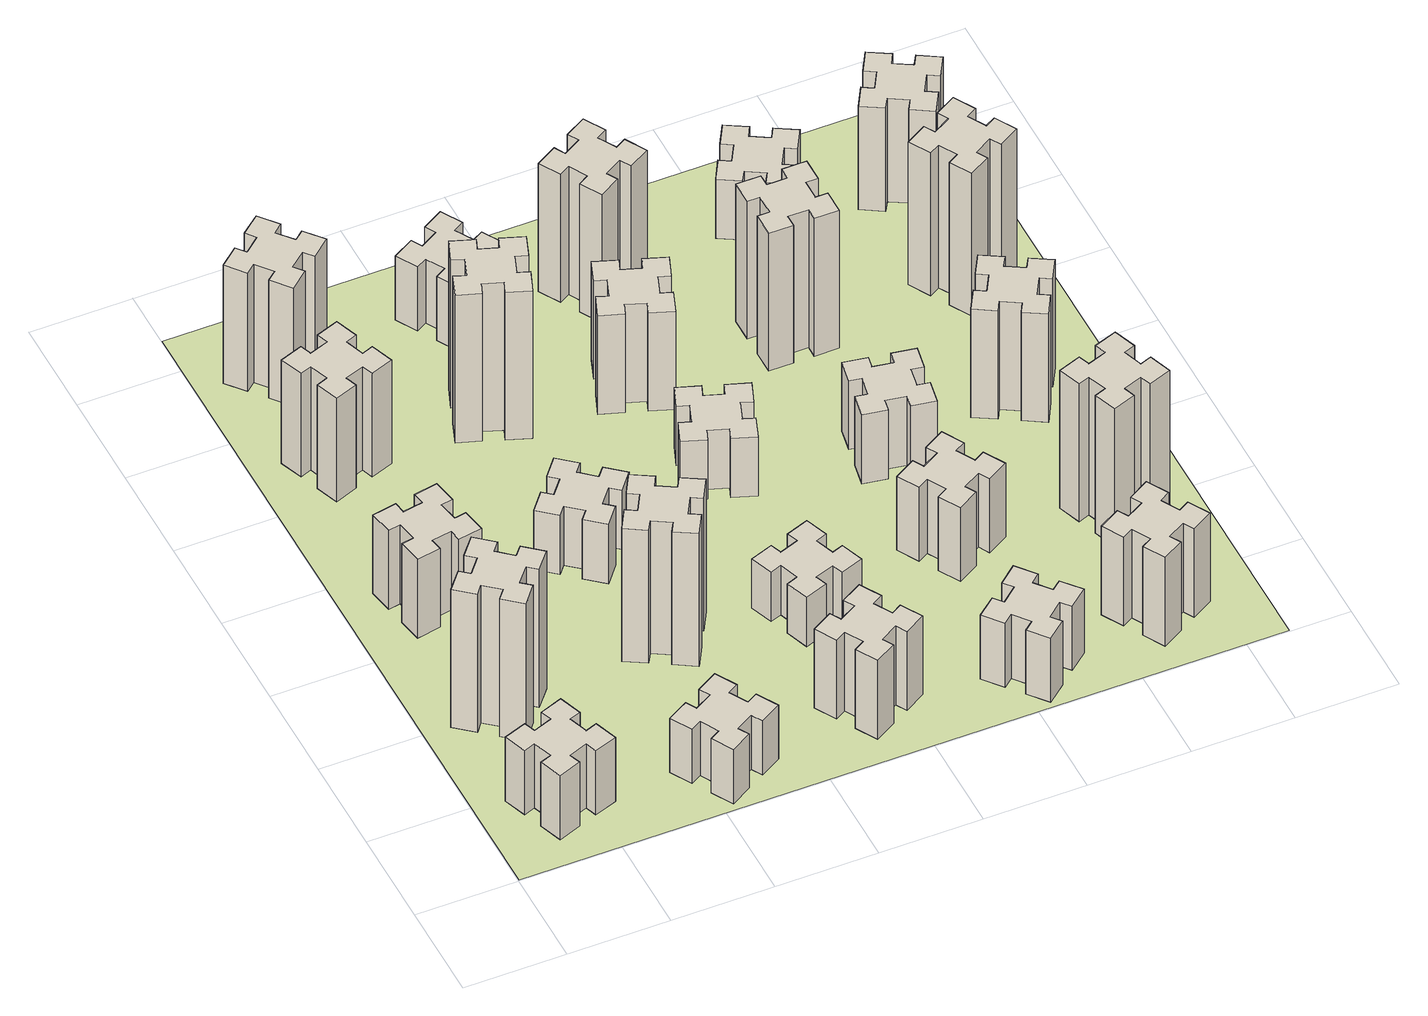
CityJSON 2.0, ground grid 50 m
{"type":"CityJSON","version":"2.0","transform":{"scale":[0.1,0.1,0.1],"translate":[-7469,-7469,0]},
"CityObjects":{
"building1":{"type":"Building","attributes":{"measuredHeight":39,"storeysAboveGround":30},"geometry":[{"type":"Solid","lod":"1","boundaries":[[[[0,1,2,3,4,5,6,7,8,9,10,11,12,13,14,15,16,17,18,19]],[[17,16,20,21]],[[16,15,22,20]],[[15,14,23,22]],[[14,13,24,23]],[[13,12,25,24]],[[12,11,26,25]],[[11,10,27,26]],[[10,9,28,27]],[[9,8,29,28]],[[8,7,30,29]],[[7,6,31,30]],[[6,5,32,31]],[[5,4,33,32]],[[4,3,34,33]],[[3,2,35,34]],[[2,1,36,35]],[[1,0,37,36]],[[0,19,38,37]],[[19,18,39,38]],[[18,17,21,39]],[[24,25,26,27,28,29,30,31,32,33,34,35,36,37,38,39,21,20,22,23]]]]}]},
"building2":{"type":"Building","attributes":{"measuredHeight":84,"storeysAboveGround":30},"geometry":[{"type":"Solid","lod":"1","boundaries":[[[[40,41,42,43,44,45,46,47,48,49,50,51,52,53,54,55,56,57,58,59]],[[57,56,60,61]],[[56,55,62,60]],[[55,54,63,62]],[[54,53,64,63]],[[53,52,65,64]],[[52,51,66,65]],[[51,50,67,66]],[[50,49,68,67]],[[49,48,69,68]],[[48,47,70,69]],[[47,46,71,70]],[[46,45,72,71]],[[45,44,73,72]],[[44,43,74,73]],[[43,42,75,74]],[[42,41,76,75]],[[41,40,77,76]],[[40,59,78,77]],[[59,58,79,78]],[[58,57,61,79]],[[64,65,66,67,68,69,70,71,72,73,74,75,76,77,78,79,61,60,62,63]]]]}]},
"building3":{"type":"Building","attributes":{"measuredHeight":48,"storeysAboveGround":30},"geometry":[{"type":"Solid","lod":"1","boundaries":[[[[80,81,82,83,84,85,86,87,88,89,90,91,92,93,94,95,96,97,98,99]],[[97,96,100,101]],[[96,95,102,100]],[[95,94,103,102]],[[94,93,104,103]],[[93,92,105,104]],[[92,91,106,105]],[[91,90,107,106]],[[90,89,108,107]],[[89,88,109,108]],[[88,87,110,109]],[[87,86,111,110]],[[86,85,112,111]],[[85,84,113,112]],[[84,83,114,113]],[[83,82,115,114]],[[82,81,116,115]],[[81,80,117,116]],[[80,99,118,117]],[[99,98,119,118]],[[98,97,101,119]],[[104,105,106,107,108,109,110,111,112,113,114,115,116,117,118,119,101,100,102,103]]]]}]},
"building4":{"type":"Building","attributes":{"measuredHeight":63,"storeysAboveGround":30},"geometry":[{"type":"Solid","lod":"1","boundaries":[[[[120,121,122,123,124,125,126,127,128,129,130,131,132,133,134,135,136,137,138,139]],[[137,136,140,141]],[[136,135,142,140]],[[135,134,143,142]],[[134,133,144,143]],[[133,132,145,144]],[[132,131,146,145]],[[131,130,147,146]],[[130,129,148,147]],[[129,128,149,148]],[[128,127,150,149]],[[127,126,151,150]],[[126,125,152,151]],[[125,124,153,152]],[[124,123,154,153]],[[123,122,155,154]],[[122,121,156,155]],[[121,120,157,156]],[[120,139,158,157]],[[139,138,159,158]],[[138,137,141,159]],[[144,145,146,147,148,149,150,151,152,153,154,155,156,157,158,159,141,140,142,143]]]]}]},
"building5":{"type":"Building","attributes":{"measuredHeight":33,"storeysAboveGround":30},"geometry":[{"type":"Solid","lod":"1","boundaries":[[[[160,161,162,163,164,165,166,167,168,169,170,171,172,173,174,175,176,177,178,179]],[[177,176,180,181]],[[176,175,182,180]],[[175,174,183,182]],[[174,173,184,183]],[[173,172,185,184]],[[172,171,186,185]],[[171,170,187,186]],[[170,169,188,187]],[[169,168,189,188]],[[168,167,190,189]],[[167,166,191,190]],[[166,165,192,191]],[[165,164,193,192]],[[164,163,194,193]],[[163,162,195,194]],[[162,161,196,195]],[[161,160,197,196]],[[160,179,198,197]],[[179,178,199,198]],[[178,177,181,199]],[[184,185,186,187,188,189,190,191,192,193,194,195,196,197,198,199,181,180,182,183]]]]}]},
"building6":{"type":"Building","attributes":{"measuredHeight":72,"storeysAboveGround":30},"geometry":[{"type":"Solid","lod":"1","boundaries":[[[[200,201,202,203,204,205,206,207,208,209,210,211,212,213,214,215,216,217,218,219]],[[217,216,220,221]],[[216,215,222,220]],[[215,214,223,222]],[[214,213,224,223]],[[213,212,225,224]],[[212,211,226,225]],[[211,210,227,226]],[[210,209,228,227]],[[209,208,229,228]],[[208,207,230,229]],[[207,206,231,230]],[[206,205,232,231]],[[205,204,233,232]],[[204,203,234,233]],[[203,202,235,234]],[[202,201,236,235]],[[201,200,237,236]],[[200,219,238,237]],[[219,218,239,238]],[[218,217,221,239]],[[224,225,226,227,228,229,230,231,232,233,234,235,236,237,238,239,221,220,222,223]]]]}]},
"building7":{"type":"Building","attributes":{"measuredHeight":81,"storeysAboveGround":30},"geometry":[{"type":"Solid","lod":"1","boundaries":[[[[240,241,242,243,244,245,246,247,248,249,250,251,252,253,254,255,256,257,258,259]],[[257,256,260,261]],[[256,255,262,260]],[[255,254,263,262]],[[254,253,264,263]],[[253,252,265,264]],[[252,251,266,265]],[[251,250,267,266]],[[250,249,268,267]],[[249,248,269,268]],[[248,247,270,269]],[[247,246,271,270]],[[246,245,272,271]],[[245,244,273,272]],[[244,243,274,273]],[[243,242,275,274]],[[242,241,276,275]],[[241,240,277,276]],[[240,259,278,277]],[[259,258,279,278]],[[258,257,261,279]],[[264,265,266,267,268,269,270,271,272,273,274,275,276,277,278,279,261,260,262,263]]]]}]},
"building8":{"type":"Building","attributes":{"measuredHeight":36,"storeysAboveGround":30},"geometry":[{"type":"Solid","lod":"1","boundaries":[[[[280,281,282,283,284,285,286,287,288,289,290,291,292,293,294,295,296,297,298,299]],[[297,296,300,301]],[[296,295,302,300]],[[295,294,303,302]],[[294,293,304,303]],[[293,292,305,304]],[[292,291,306,305]],[[291,290,307,306]],[[290,289,308,307]],[[289,288,309,308]],[[288,287,310,309]],[[287,286,311,310]],[[286,285,312,311]],[[285,284,313,312]],[[284,283,314,313]],[[283,282,315,314]],[[282,281,316,315]],[[281,280,317,316]],[[280,299,318,317]],[[299,298,319,318]],[[298,297,301,319]],[[304,305,306,307,308,309,310,311,312,313,314,315,316,317,318,319,301,300,302,303]]]]}]},
"building9":{"type":"Building","attributes":{"measuredHeight":90,"storeysAboveGround":30},"geometry":[{"type":"Solid","lod":"1","boundaries":[[[[320,321,322,323,324,325,326,327,328,329,330,331,332,333,334,335,336,337,338,339]],[[337,336,340,341]],[[336,335,342,340]],[[335,334,343,342]],[[334,333,344,343]],[[333,332,345,344]],[[332,331,346,345]],[[331,330,347,346]],[[330,329,348,347]],[[329,328,349,348]],[[328,327,350,349]],[[327,326,351,350]],[[326,325,352,351]],[[325,324,353,352]],[[324,323,354,353]],[[323,322,355,354]],[[322,321,356,355]],[[321,320,357,356]],[[320,339,358,357]],[[339,338,359,358]],[[338,337,341,359]],[[344,345,346,347,348,349,350,351,352,353,354,355,356,357,358,359,341,340,342,343]]]]}]},
"building10":{"type":"Building","attributes":{"measuredHeight":48,"storeysAboveGround":30},"geometry":[{"type":"Solid","lod":"1","boundaries":[[[[360,361,362,363,364,365,366,367,368,369,370,371,372,373,374,375,376,377,378,379]],[[377,376,380,381]],[[376,375,382,380]],[[375,374,383,382]],[[374,373,384,383]],[[373,372,385,384]],[[372,371,386,385]],[[371,370,387,386]],[[370,369,388,387]],[[369,368,389,388]],[[368,367,390,389]],[[367,366,391,390]],[[366,365,392,391]],[[365,364,393,392]],[[364,363,394,393]],[[363,362,395,394]],[[362,361,396,395]],[[361,360,397,396]],[[360,379,398,397]],[[379,378,399,398]],[[378,377,381,399]],[[384,385,386,387,388,389,390,391,392,393,394,395,396,397,398,399,381,380,382,383]]]]}]},
"building11":{"type":"Building","attributes":{"measuredHeight":30,"storeysAboveGround":30},"geometry":[{"type":"Solid","lod":"1","boundaries":[[[[400,401,402,403,404,405,406,407,408,409,410,411,412,413,414,415,416,417,418,419]],[[417,416,420,421]],[[416,415,422,420]],[[415,414,423,422]],[[414,413,424,423]],[[413,412,425,424]],[[412,411,426,425]],[[411,410,427,426]],[[410,409,428,427]],[[409,408,429,428]],[[408,407,430,429]],[[407,406,431,430]],[[406,405,432,431]],[[405,404,433,432]],[[404,403,434,433]],[[403,402,435,434]],[[402,401,436,435]],[[401,400,437,436]],[[400,419,438,437]],[[419,418,439,438]],[[418,417,421,439]],[[424,425,426,427,428,429,430,431,432,433,434,435,436,437,438,439,421,420,422,423]]]]}]},
"building12":{"type":"Building","attributes":{"measuredHeight":39,"storeysAboveGround":30},"geometry":[{"type":"Solid","lod":"1","boundaries":[[[[440,441,442,443,444,445,446,447,448,449,450,451,452,453,454,455,456,457,458,459]],[[457,456,460,461]],[[456,455,462,460]],[[455,454,463,462]],[[454,453,464,463]],[[453,452,465,464]],[[452,451,466,465]],[[451,450,467,466]],[[450,449,468,467]],[[449,448,469,468]],[[448,447,470,469]],[[447,446,471,470]],[[446,445,472,471]],[[445,444,473,472]],[[444,443,474,473]],[[443,442,475,474]],[[442,441,476,475]],[[441,440,477,476]],[[440,459,478,477]],[[459,458,479,478]],[[458,457,461,479]],[[464,465,466,467,468,469,470,471,472,473,474,475,476,477,478,479,461,460,462,463]]]]}]},
"building13":{"type":"Building","attributes":{"measuredHeight":36,"storeysAboveGround":30},"geometry":[{"type":"Solid","lod":"1","boundaries":[[[[480,481,482,483,484,485,486,487,488,489,490,491,492,493,494,495,496,497,498,499]],[[497,496,500,501]],[[496,495,502,500]],[[495,494,503,502]],[[494,493,504,503]],[[493,492,505,504]],[[492,491,506,505]],[[491,490,507,506]],[[490,489,508,507]],[[489,488,509,508]],[[488,487,510,509]],[[487,486,511,510]],[[486,485,512,511]],[[485,484,513,512]],[[484,483,514,513]],[[483,482,515,514]],[[482,481,516,515]],[[481,480,517,516]],[[480,499,518,517]],[[499,498,519,518]],[[498,497,501,519]],[[504,505,506,507,508,509,510,511,512,513,514,515,516,517,518,519,501,500,502,503]]]]}]},
"building14":{"type":"Building","attributes":{"measuredHeight":60,"storeysAboveGround":30},"geometry":[{"type":"Solid","lod":"1","boundaries":[[[[520,521,522,523,524,525,526,527,528,529,530,531,532,533,534,535,536,537,538,539]],[[537,536,540,541]],[[536,535,542,540]],[[535,534,543,542]],[[534,533,544,543]],[[533,532,545,544]],[[532,531,546,545]],[[531,530,547,546]],[[530,529,548,547]],[[529,528,549,548]],[[528,527,550,549]],[[527,526,551,550]],[[526,525,552,551]],[[525,524,553,552]],[[524,523,554,553]],[[523,522,555,554]],[[522,521,556,555]],[[521,520,557,556]],[[520,539,558,557]],[[539,538,559,558]],[[538,537,541,559]],[[544,545,546,547,548,549,550,551,552,553,554,555,556,557,558,559,541,540,542,543]]]]}]},
"building15":{"type":"Building","attributes":{"measuredHeight":39,"storeysAboveGround":30},"geometry":[{"type":"Solid","lod":"1","boundaries":[[[[560,561,562,563,564,565,566,567,568,569,570,571,572,573,574,575,576,577,578,579]],[[577,576,580,581]],[[576,575,582,580]],[[575,574,583,582]],[[574,573,584,583]],[[573,572,585,584]],[[572,571,586,585]],[[571,570,587,586]],[[570,569,588,587]],[[569,568,589,588]],[[568,567,590,589]],[[567,566,591,590]],[[566,565,592,591]],[[565,564,593,592]],[[564,563,594,593]],[[563,562,595,594]],[[562,561,596,595]],[[561,560,597,596]],[[560,579,598,597]],[[579,578,599,598]],[[578,577,581,599]],[[584,585,586,587,588,589,590,591,592,593,594,595,596,597,598,599,581,580,582,583]]]]}]},
"building16":{"type":"Building","attributes":{"measuredHeight":78,"storeysAboveGround":30},"geometry":[{"type":"Solid","lod":"1","boundaries":[[[[600,601,602,603,604,605,606,607,608,609,610,611,612,613,614,615,616,617,618,619]],[[617,616,620,621]],[[616,615,622,620]],[[615,614,623,622]],[[614,613,624,623]],[[613,612,625,624]],[[612,611,626,625]],[[611,610,627,626]],[[610,609,628,627]],[[609,608,629,628]],[[608,607,630,629]],[[607,606,631,630]],[[606,605,632,631]],[[605,604,633,632]],[[604,603,634,633]],[[603,602,635,634]],[[602,601,636,635]],[[601,600,637,636]],[[600,619,638,637]],[[619,618,639,638]],[[618,617,621,639]],[[624,625,626,627,628,629,630,631,632,633,634,635,636,637,638,639,621,620,622,623]]]]}]},
"building17":{"type":"Building","attributes":{"measuredHeight":45,"storeysAboveGround":30},"geometry":[{"type":"Solid","lod":"1","boundaries":[[[[640,641,642,643,644,645,646,647,648,649,650,651,652,653,654,655,656,657,658,659]],[[657,656,660,661]],[[656,655,662,660]],[[655,654,663,662]],[[654,653,664,663]],[[653,652,665,664]],[[652,651,666,665]],[[651,650,667,666]],[[650,649,668,667]],[[649,648,669,668]],[[648,647,670,669]],[[647,646,671,670]],[[646,645,672,671]],[[645,644,673,672]],[[644,643,674,673]],[[643,642,675,674]],[[642,641,676,675]],[[641,640,677,676]],[[640,659,678,677]],[[659,658,679,678]],[[658,657,661,679]],[[664,665,666,667,668,669,670,671,672,673,674,675,676,677,678,679,661,660,662,663]]]]}]},
"building18":{"type":"Building","attributes":{"measuredHeight":42,"storeysAboveGround":30},"geometry":[{"type":"Solid","lod":"1","boundaries":[[[[680,681,682,683,684,685,686,687,688,689,690,691,692,693,694,695,696,697,698,699]],[[697,696,700,701]],[[696,695,702,700]],[[695,694,703,702]],[[694,693,704,703]],[[693,692,705,704]],[[692,691,706,705]],[[691,690,707,706]],[[690,689,708,707]],[[689,688,709,708]],[[688,687,710,709]],[[687,686,711,710]],[[686,685,712,711]],[[685,684,713,712]],[[684,683,714,713]],[[683,682,715,714]],[[682,681,716,715]],[[681,680,717,716]],[[680,699,718,717]],[[699,698,719,718]],[[698,697,701,719]],[[704,705,706,707,708,709,710,711,712,713,714,715,716,717,718,719,701,700,702,703]]]]}]},
"building19":{"type":"Building","attributes":{"measuredHeight":84,"storeysAboveGround":30},"geometry":[{"type":"Solid","lod":"1","boundaries":[[[[720,721,722,723,724,725,726,727,728,729,730,731,732,733,734,735,736,737,738,739]],[[737,736,740,741]],[[736,735,742,740]],[[735,734,743,742]],[[734,733,744,743]],[[733,732,745,744]],[[732,731,746,745]],[[731,730,747,746]],[[730,729,748,747]],[[729,728,749,748]],[[728,727,750,749]],[[727,726,751,750]],[[726,725,752,751]],[[725,724,753,752]],[[724,723,754,753]],[[723,722,755,754]],[[722,721,756,755]],[[721,720,757,756]],[[720,739,758,757]],[[739,738,759,758]],[[738,737,741,759]],[[744,745,746,747,748,749,750,751,752,753,754,755,756,757,758,759,741,740,742,743]]]]}]},
"building20":{"type":"Building","attributes":{"measuredHeight":54,"storeysAboveGround":30},"geometry":[{"type":"Solid","lod":"1","boundaries":[[[[760,761,762,763,764,765,766,767,768,769,770,771,772,773,774,775,776,777,778,779]],[[777,776,780,781]],[[776,775,782,780]],[[775,774,783,782]],[[774,773,784,783]],[[773,772,785,784]],[[772,771,786,785]],[[771,770,787,786]],[[770,769,788,787]],[[769,768,789,788]],[[768,767,790,789]],[[767,766,791,790]],[[766,765,792,791]],[[765,764,793,792]],[[764,763,794,793]],[[763,762,795,794]],[[762,761,796,795]],[[761,760,797,796]],[[760,779,798,797]],[[779,778,799,798]],[[778,777,781,799]],[[784,785,786,787,788,789,790,791,792,793,794,795,796,797,798,799,781,780,782,783]]]]}]},
"building21":{"type":"Building","attributes":{"measuredHeight":84,"storeysAboveGround":30},"geometry":[{"type":"Solid","lod":"1","boundaries":[[[[800,801,802,803,804,805,806,807,808,809,810,811,812,813,814,815,816,817,818,819]],[[817,816,820,821]],[[816,815,822,820]],[[815,814,823,822]],[[814,813,824,823]],[[813,812,825,824]],[[812,811,826,825]],[[811,810,827,826]],[[810,809,828,827]],[[809,808,829,828]],[[808,807,830,829]],[[807,806,831,830]],[[806,805,832,831]],[[805,804,833,832]],[[804,803,834,833]],[[803,802,835,834]],[[802,801,836,835]],[[801,800,837,836]],[[800,819,838,837]],[[819,818,839,838]],[[818,817,821,839]],[[824,825,826,827,828,829,830,831,832,833,834,835,836,837,838,839,821,820,822,823]]]]}]},
"building22":{"type":"Building","attributes":{"measuredHeight":36,"storeysAboveGround":30},"geometry":[{"type":"Solid","lod":"1","boundaries":[[[[840,841,842,843,844,845,846,847,848,849,850,851,852,853,854,855,856,857,858,859]],[[857,856,860,861]],[[856,855,862,860]],[[855,854,863,862]],[[854,853,864,863]],[[853,852,865,864]],[[852,851,866,865]],[[851,850,867,866]],[[850,849,868,867]],[[849,848,869,868]],[[848,847,870,869]],[[847,846,871,870]],[[846,845,872,871]],[[845,844,873,872]],[[844,843,874,873]],[[843,842,875,874]],[[842,841,876,875]],[[841,840,877,876]],[[840,859,878,877]],[[859,858,879,878]],[[858,857,861,879]],[[864,865,866,867,868,869,870,871,872,873,874,875,876,877,878,879,861,860,862,863]]]]}]},
"building23":{"type":"Building","attributes":{"measuredHeight":66,"storeysAboveGround":30},"geometry":[{"type":"Solid","lod":"1","boundaries":[[[[880,881,882,883,884,885,886,887,888,889,890,891,892,893,894,895,896,897,898,899]],[[897,896,900,901]],[[896,895,902,900]],[[895,894,903,902]],[[894,893,904,903]],[[893,892,905,904]],[[892,891,906,905]],[[891,890,907,906]],[[890,889,908,907]],[[889,888,909,908]],[[888,887,910,909]],[[887,886,911,910]],[[886,885,912,911]],[[885,884,913,912]],[[884,883,914,913]],[[883,882,915,914]],[[882,881,916,915]],[[881,880,917,916]],[[880,899,918,917]],[[899,898,919,918]],[[898,897,901,919]],[[904,905,906,907,908,909,910,911,912,913,914,915,916,917,918,919,901,900,902,903]]]]}]},
"building24":{"type":"Building","attributes":{"measuredHeight":87,"storeysAboveGround":30},"geometry":[{"type":"Solid","lod":"1","boundaries":[[[[920,921,922,923,924,925,926,927,928,929,930,931,932,933,934,935,936,937,938,939]],[[937,936,940,941]],[[936,935,942,940]],[[935,934,943,942]],[[934,933,944,943]],[[933,932,945,944]],[[932,931,946,945]],[[931,930,947,946]],[[930,929,948,947]],[[929,928,949,948]],[[928,927,950,949]],[[927,926,951,950]],[[926,925,952,951]],[[925,924,953,952]],[[924,923,954,953]],[[923,922,955,954]],[[922,921,956,955]],[[921,920,957,956]],[[920,939,958,957]],[[939,938,959,958]],[[938,937,941,959]],[[944,945,946,947,948,949,950,951,952,953,954,955,956,957,958,959,941,940,942,943]]]]}]},
"building25":{"type":"Building","attributes":{"measuredHeight":63,"storeysAboveGround":30},"geometry":[{"type":"Solid","lod":"1","boundaries":[[[[960,961,962,963,964,965,966,967,968,969,970,971,972,973,974,975,976,977,978,979]],[[977,976,980,981]],[[976,975,982,980]],[[975,974,983,982]],[[974,973,984,983]],[[973,972,985,984]],[[972,971,986,985]],[[971,970,987,986]],[[970,969,988,987]],[[969,968,989,988]],[[968,967,990,989]],[[967,966,991,990]],[[966,965,992,991]],[[965,964,993,992]],[[964,963,994,993]],[[963,962,995,994]],[[962,961,996,995]],[[961,960,997,996]],[[960,979,998,997]],[[979,978,999,998]],[[978,977,981,999]],[[984,985,986,987,988,989,990,991,992,993,994,995,996,997,998,999,981,980,982,983]]]]}]},
"landuse1":{"type":"LandUse","attributes":{"name":"plot1","function":"1010"},"geometry":[{"type":"MultiSurface","lod":"1","boundaries":[[[1000,1001,1002,1003]]]}]}
},
"vertices":[
[255,385,0],[289,291,0],[233,270,0],[274,157,0],[387,199,0],[366,255,0],[460,289,0],[480,233,0],[593,274,0],[552,387,0],[496,366,0],[462,460,0],[518,480,0],[477,593,0],[364,552,0],[385,496,0],[291,462,0],[270,518,0],[157,477,0],[199,364,0],[291,462,390],[270,518,390],[385,496,390],[364,552,390],[477,593,390],[518,480,390],[462,460,390],[496,366,390],[552,387,390],[593,274,390],[480,233,390],[460,289,390],[366,255,390],[387,199,390],[274,157,390],[233,270,390],[289,291,390],[255,385,390],[199,364,390],[157,477,390],
[266,963,0],[343,899,0],[304,853,0],[396,776,0],[473,868,0],[427,906,0],[492,983,0],[538,944,0],[615,1036,0],[523,1113,0],[484,1067,0],[408,1132,0],[446,1178,0],[354,1255,0],[277,1163,0],[323,1124,0],[259,1048,0],[213,1086,0],[136,994,0],[228,917,0],[259,1048,840],[213,1086,840],[323,1124,840],[277,1163,840],[354,1255,840],[446,1178,840],[408,1132,840],[484,1067,840],[523,1113,840],[615,1036,840],[538,944,840],[492,983,840],[427,906,840],[473,868,840],[396,776,840],[304,853,840],[343,899,840],[266,963,840],[228,917,840],[136,994,840],
[258,1785,0],[276,1687,0],[217,1677,0],[237,1558,0],[356,1579,0],[345,1638,0],[444,1656,0],[454,1597,0],[572,1617,0],[551,1736,0],[492,1725,0],[475,1824,0],[534,1834,0],[513,1952,0],[395,1931,0],[405,1872,0],[307,1855,0],[297,1914,0],[178,1893,0],[199,1775,0],[307,1855,480],[297,1914,480],[405,1872,480],[395,1931,480],[513,1952,480],[534,1834,480],[475,1824,480],[492,1725,480],[551,1736,480],[572,1617,480],[454,1597,480],[444,1656,480],[345,1638,480],[356,1579,480],[237,1558,480],[217,1677,480],[276,1687,480],[258,1785,480],[199,1775,480],[178,1893,480],
[496,2686,0],[462,2780,0],[518,2800,0],[477,2913,0],[364,2872,0],[385,2816,0],[291,2782,0],[270,2838,0],[157,2797,0],[199,2684,0],[255,2705,0],[289,2611,0],[233,2590,0],[274,2477,0],[387,2519,0],[366,2575,0],[460,2609,0],[480,2553,0],[593,2594,0],[552,2707,0],[460,2609,630],[480,2553,630],[366,2575,630],[387,2519,630],[274,2477,630],[233,2590,630],[289,2611,630],[255,2705,630],[199,2684,630],[157,2797,630],[270,2838,630],[291,2782,630],[385,2816,630],[364,2872,630],[477,2913,630],[518,2800,630],[462,2780,630],[496,2686,630],[552,2707,630],[593,2594,630],
[1104,396,0],[1017,346,0],[987,398,0],[883,338,0],[943,234,0],[995,264,0],[1045,177,0],[993,147,0],[1053,43,0],[1157,103,0],[1127,155,0],[1214,205,0],[1244,153,0],[1348,213,0],[1288,317,0],[1236,287,0],[1186,374,0],[1238,404,0],[1178,508,0],[1074,448,0],[1186,374,330],[1238,404,330],[1236,287,330],[1288,317,330],[1348,213,330],[1244,153,330],[1214,205,330],[1127,155,330],[1157,103,330],[1053,43,330],[993,147,330],[1045,177,330],[995,264,330],[943,234,330],[883,338,330],[987,398,330],[1017,346,330],[1104,396,330],[1074,448,330],[1178,508,330],
[343,3452,0],[266,3387,0],[228,3433,0],[136,3356,0],[213,3264,0],[259,3303,0],[323,3226,0],[277,3188,0],[354,3096,0],[446,3173,0],[408,3219,0],[484,3283,0],[523,3237,0],[615,3314,0],[538,3406,0],[492,3368,0],[427,3444,0],[473,3483,0],[396,3575,0],[304,3498,0],[427,3444,720],[473,3483,720],[492,3368,720],[538,3406,720],[615,3314,720],[523,3237,720],[484,3283,720],[408,3219,720],[446,3173,720],[354,3096,720],[277,3188,720],[323,3226,720],[259,3303,720],[213,3264,720],[136,3356,720],[228,3433,720],[266,3387,720],[343,3452,720],[304,3498,720],[396,3575,720],
[1145,1214,0],[1095,1127,0],[1043,1157,0],[983,1053,0],[1087,993,0],[1117,1045,0],[1204,995,0],[1174,943,0],[1278,883,0],[1338,987,0],[1286,1017,0],[1336,1104,0],[1388,1074,0],[1448,1178,0],[1344,1238,0],[1314,1186,0],[1227,1236,0],[1257,1288,0],[1153,1348,0],[1093,1244,0],[1227,1236,810],[1257,1288,810],[1314,1186,810],[1344,1238,810],[1448,1178,810],[1388,1074,810],[1336,1104,810],[1286,1017,810],[1338,987,810],[1278,883,810],[1174,943,810],[1204,995,810],[1117,1045,810],[1087,993,810],[983,1053,810],[1043,1157,810],[1095,1127,810],[1145,1214,810],[1093,1244,810],[1153,1348,810],
[1006,1703,0],[1083,1639,0],[1044,1593,0],[1136,1516,0],[1213,1608,0],[1167,1646,0],[1232,1723,0],[1278,1684,0],[1355,1776,0],[1263,1853,0],[1224,1807,0],[1148,1872,0],[1186,1918,0],[1094,1995,0],[1017,1903,0],[1063,1864,0],[999,1788,0],[953,1826,0],[876,1734,0],[968,1657,0],[999,1788,360],[953,1826,360],[1063,1864,360],[1017,1903,360],[1094,1995,360],[1186,1918,360],[1148,1872,360],[1224,1807,360],[1263,1853,360],[1355,1776,360],[1278,1684,360],[1232,1723,360],[1167,1646,360],[1213,1608,360],[1136,1516,360],[1044,1593,360],[1083,1639,360],[1006,1703,360],[968,1657,360],[876,1734,360],
[1031,2609,0],[1125,2575,0],[1104,2519,0],[1217,2477,0],[1258,2590,0],[1202,2611,0],[1236,2705,0],[1292,2684,0],[1333,2797,0],[1220,2838,0],[1200,2782,0],[1106,2816,0],[1127,2872,0],[1014,2913,0],[973,2800,0],[1029,2780,0],[995,2686,0],[939,2707,0],[897,2594,0],[1010,2553,0],[995,2686,900],[939,2707,900],[1029,2780,900],[973,2800,900],[1014,2913,900],[1127,2872,900],[1106,2816,900],[1200,2782,900],[1220,2838,900],[1333,2797,900],[1292,2684,900],[1236,2705,900],[1202,2611,900],[1258,2590,900],[1217,2477,900],[1104,2519,900],[1125,2575,900],[1031,2609,900],[1010,2553,900],[897,2594,900],
[1976,387,0],[1926,474,0],[1978,504,0],[1918,608,0],[1814,548,0],[1844,496,0],[1757,446,0],[1727,498,0],[1623,438,0],[1683,334,0],[1735,364,0],[1785,277,0],[1733,247,0],[1793,143,0],[1897,203,0],[1867,255,0],[1954,305,0],[1984,253,0],[2088,313,0],[2028,417,0],[1954,305,480],[1984,253,480],[1867,255,480],[1897,203,480],[1793,143,480],[1733,247,480],[1785,277,480],[1735,364,480],[1683,334,480],[1623,438,480],[1727,498,480],[1757,446,480],[1844,496,480],[1814,548,480],[1918,608,480],[1978,504,480],[1926,474,480],[1976,387,480],[2028,417,480],[2088,313,480],
[1846,895,0],[1940,929,0],[1960,873,0],[2073,914,0],[2032,1027,0],[1976,1006,0],[1942,1100,0],[1998,1120,0],[1957,1233,0],[1844,1192,0],[1865,1136,0],[1771,1102,0],[1750,1158,0],[1637,1117,0],[1679,1004,0],[1735,1025,0],[1769,931,0],[1713,910,0],[1754,797,0],[1867,839,0],[1769,931,300],[1713,910,300],[1735,1025,300],[1679,1004,300],[1637,1117,300],[1750,1158,300],[1771,1102,300],[1865,1136,300],[1844,1192,300],[1957,1233,300],[1998,1120,300],[1942,1100,300],[1976,1006,300],[2032,1027,300],[2073,914,300],[1960,873,300],[1940,929,300],[1846,895,300],[1867,839,300],[1754,797,300],
[1095,3324,0],[1145,3237,0],[1093,3207,0],[1153,3103,0],[1257,3163,0],[1227,3215,0],[1314,3265,0],[1344,3213,0],[1448,3273,0],[1388,3377,0],[1336,3347,0],[1286,3434,0],[1338,3464,0],[1278,3568,0],[1174,3508,0],[1204,3456,0],[1117,3406,0],[1087,3458,0],[983,3398,0],[1043,3294,0],[1117,3406,390],[1087,3458,390],[1204,3456,390],[1174,3508,390],[1278,3568,390],[1338,3464,390],[1286,3434,390],[1336,3347,390],[1388,3377,390],[1448,3273,390],[1344,3213,390],[1314,3265,390],[1227,3215,390],[1257,3163,390],[1153,3103,390],[1093,3207,390],[1145,3237,390],[1095,3324,390],[1043,3294,390],[983,3398,390],
[1769,2040,0],[1735,1946,0],[1679,1967,0],[1637,1854,0],[1750,1813,0],[1771,1869,0],[1865,1835,0],[1844,1779,0],[1957,1737,0],[1998,1850,0],[1942,1871,0],[1976,1965,0],[2032,1944,0],[2073,2057,0],[1960,2098,0],[1940,2042,0],[1846,2076,0],[1867,2132,0],[1754,2173,0],[1713,2060,0],[1846,2076,360],[1867,2132,360],[1940,2042,360],[1960,2098,360],[2073,2057,360],[2032,1944,360],[1976,1965,360],[1942,1871,360],[1998,1850,360],[1957,1737,360],[1844,1779,360],[1865,1835,360],[1771,1869,360],[1750,1813,360],[1637,1854,360],[1679,1967,360],[1735,1946,360],[1769,2040,360],[1713,2060,360],[1754,2173,360],
[1671,2509,0],[1765,2475,0],[1744,2419,0],[1857,2377,0],[1898,2490,0],[1842,2511,0],[1876,2605,0],[1932,2584,0],[1973,2697,0],[1860,2738,0],[1840,2682,0],[1746,2716,0],[1767,2772,0],[1654,2813,0],[1613,2700,0],[1669,2680,0],[1635,2586,0],[1579,2607,0],[1537,2494,0],[1650,2453,0],[1635,2586,600],[1579,2607,600],[1669,2680,600],[1613,2700,600],[1654,2813,600],[1767,2772,600],[1746,2716,600],[1840,2682,600],[1860,2738,600],[1973,2697,600],[1932,2584,600],[1876,2605,600],[1842,2511,600],[1898,2490,600],[1857,2377,600],[1744,2419,600],[1765,2475,600],[1671,2509,600],[1650,2453,600],[1537,2494,600],
[2563,392,0],[2486,327,0],[2448,373,0],[2356,296,0],[2433,204,0],[2479,243,0],[2543,166,0],[2497,128,0],[2574,36,0],[2666,113,0],[2628,159,0],[2704,223,0],[2743,177,0],[2835,254,0],[2758,346,0],[2712,308,0],[2647,384,0],[2693,423,0],[2616,515,0],[2524,438,0],[2647,384,390],[2693,423,390],[2712,308,390],[2758,346,390],[2835,254,390],[2743,177,390],[2704,223,390],[2628,159,390],[2666,113,390],[2574,36,390],[2497,128,390],[2543,166,390],[2479,243,390],[2433,204,390],[2356,296,390],[2448,373,390],[2486,327,390],[2563,392,390],[2524,438,390],[2616,515,390],
[1735,3224,0],[1785,3137,0],[1733,3107,0],[1793,3003,0],[1897,3063,0],[1867,3115,0],[1954,3165,0],[1984,3113,0],[2088,3173,0],[2028,3277,0],[1976,3247,0],[1926,3334,0],[1978,3364,0],[1918,3468,0],[1814,3408,0],[1844,3356,0],[1757,3306,0],[1727,3358,0],[1623,3298,0],[1683,3194,0],[1757,3306,780],[1727,3358,780],[1844,3356,780],[1814,3408,780],[1918,3468,780],[1978,3364,780],[1926,3334,780],[1976,3247,780],[2028,3277,780],[2088,3173,780],[1984,3113,780],[1954,3165,780],[1867,3115,780],[1897,3063,780],[1793,3003,780],[1733,3107,780],[1785,3137,780],[1735,3224,780],[1683,3194,780],[1623,3298,780],
[2607,995,0],[2694,1045,0],[2724,993,0],[2828,1053,0],[2768,1157,0],[2716,1127,0],[2666,1214,0],[2718,1244,0],[2658,1348,0],[2554,1288,0],[2584,1236,0],[2497,1186,0],[2467,1238,0],[2363,1178,0],[2423,1074,0],[2475,1104,0],[2525,1017,0],[2473,987,0],[2533,883,0],[2637,943,0],[2525,1017,450],[2473,987,450],[2475,1104,450],[2423,1074,450],[2363,1178,450],[2467,1238,450],[2497,1186,450],[2584,1236,450],[2554,1288,450],[2658,1348,450],[2718,1244,450],[2666,1214,450],[2716,1127,450],[2768,1157,450],[2828,1053,450],[2724,993,450],[2694,1045,450],[2607,995,450],[2637,943,450],[2533,883,450],
[2527,1656,0],[2625,1638,0],[2615,1579,0],[2733,1558,0],[2754,1677,0],[2695,1687,0],[2712,1785,0],[2771,1775,0],[2792,1893,0],[2674,1914,0],[2664,1855,0],[2565,1872,0],[2576,1931,0],[2457,1952,0],[2437,1834,0],[2496,1824,0],[2478,1725,0],[2419,1736,0],[2398,1617,0],[2517,1597,0],[2478,1725,420],[2419,1736,420],[2496,1824,420],[2437,1834,420],[2457,1952,420],[2576,1931,420],[2565,1872,420],[2664,1855,420],[2674,1914,420],[2792,1893,420],[2771,1775,420],[2712,1785,420],[2695,1687,420],[2754,1677,420],[2733,1558,420],[2615,1579,420],[2625,1638,420],[2527,1656,420],[2517,1597,420],[2398,1617,420],
[2445,2485,0],[2545,2485,0],[2545,2425,0],[2665,2425,0],[2665,2545,0],[2605,2545,0],[2605,2645,0],[2665,2645,0],[2665,2765,0],[2545,2765,0],[2545,2705,0],[2445,2705,0],[2445,2765,0],[2325,2765,0],[2325,2645,0],[2385,2645,0],[2385,2545,0],[2325,2545,0],[2325,2425,0],[2445,2425,0],[2385,2545,840],[2325,2545,840],[2385,2645,840],[2325,2645,840],[2325,2765,840],[2445,2765,840],[2445,2705,840],[2545,2705,840],[2545,2765,840],[2665,2765,840],[2665,2645,840],[2605,2645,840],[2605,2545,840],[2665,2545,840],[2665,2425,840],[2545,2425,840],[2545,2485,840],[2445,2485,840],[2445,2425,840],[2325,2425,840],
[3247,255,0],[3334,305,0],[3364,253,0],[3468,313,0],[3408,417,0],[3356,387,0],[3306,474,0],[3358,504,0],[3298,608,0],[3194,548,0],[3224,496,0],[3137,446,0],[3107,498,0],[3003,438,0],[3063,334,0],[3115,364,0],[3165,277,0],[3113,247,0],[3173,143,0],[3277,203,0],[3165,277,540],[3113,247,540],[3115,364,540],[3063,334,540],[3003,438,540],[3107,498,540],[3137,446,540],[3224,496,540],[3194,548,540],[3298,608,540],[3358,504,540],[3306,474,540],[3356,387,540],[3408,417,540],[3468,313,540],[3364,253,540],[3334,305,540],[3247,255,540],[3277,203,540],[3173,143,540],
[3215,1025,0],[3249,931,0],[3193,910,0],[3234,797,0],[3347,839,0],[3326,895,0],[3420,929,0],[3440,873,0],[3553,914,0],[3512,1027,0],[3456,1006,0],[3422,1100,0],[3478,1120,0],[3437,1233,0],[3324,1192,0],[3345,1136,0],[3251,1102,0],[3230,1158,0],[3117,1117,0],[3159,1004,0],[3251,1102,840],[3230,1158,840],[3345,1136,840],[3324,1192,840],[3437,1233,840],[3478,1120,840],[3422,1100,840],[3456,1006,840],[3512,1027,840],[3553,914,840],[3440,873,840],[3420,929,840],[3326,895,840],[3347,839,840],[3234,797,840],[3193,910,840],[3249,931,840],[3215,1025,840],[3159,1004,840],[3117,1117,840],
[2597,3265,0],[2684,3215,0],[2654,3163,0],[2758,3103,0],[2818,3207,0],[2766,3237,0],[2816,3324,0],[2868,3294,0],[2928,3398,0],[2824,3458,0],[2794,3406,0],[2707,3456,0],[2737,3508,0],[2633,3568,0],[2573,3464,0],[2625,3434,0],[2575,3347,0],[2523,3377,0],[2463,3273,0],[2567,3213,0],[2575,3347,360],[2523,3377,360],[2625,3434,360],[2573,3464,360],[2633,3568,360],[2737,3508,360],[2707,3456,360],[2794,3406,360],[2824,3458,360],[2928,3398,360],[2868,3294,360],[2816,3324,360],[2766,3237,360],[2818,3207,360],[2758,3103,360],[2654,3163,360],[2684,3215,360],[2597,3265,360],[2567,3213,360],[2463,3273,360],
[3137,1785,0],[3224,1735,0],[3194,1683,0],[3298,1623,0],[3358,1727,0],[3306,1757,0],[3356,1844,0],[3408,1814,0],[3468,1918,0],[3364,1978,0],[3334,1926,0],[3247,1976,0],[3277,2028,0],[3173,2088,0],[3113,1984,0],[3165,1954,0],[3115,1867,0],[3063,1897,0],[3003,1793,0],[3107,1733,0],[3115,1867,660],[3063,1897,660],[3165,1954,660],[3113,1984,660],[3173,2088,660],[3277,2028,660],[3247,1976,660],[3334,1926,660],[3364,1978,660],[3468,1918,660],[3408,1814,660],[3356,1844,660],[3306,1757,660],[3358,1727,660],[3298,1623,660],[3194,1683,660],[3224,1735,660],[3137,1785,660],[3107,1733,660],[3003,1793,660],
[3456,2607,0],[3406,2694,0],[3458,2724,0],[3398,2828,0],[3294,2768,0],[3324,2716,0],[3237,2666,0],[3207,2718,0],[3103,2658,0],[3163,2554,0],[3215,2584,0],[3265,2497,0],[3213,2467,0],[3273,2363,0],[3377,2423,0],[3347,2475,0],[3434,2525,0],[3464,2473,0],[3568,2533,0],[3508,2637,0],[3434,2525,870],[3464,2473,870],[3347,2475,870],[3377,2423,870],[3273,2363,870],[3213,2467,870],[3265,2497,870],[3215,2584,870],[3163,2554,870],[3103,2658,870],[3207,2718,870],[3237,2666,870],[3324,2716,870],[3294,2768,870],[3398,2828,870],[3458,2724,870],[3406,2694,870],[3456,2607,870],[3508,2637,870],[3568,2533,870],
[3237,3165,0],[3324,3115,0],[3294,3063,0],[3398,3003,0],[3458,3107,0],[3406,3137,0],[3456,3224,0],[3508,3194,0],[3568,3298,0],[3464,3358,0],[3434,3306,0],[3347,3356,0],[3377,3408,0],[3273,3468,0],[3213,3364,0],[3265,3334,0],[3215,3247,0],[3163,3277,0],[3103,3173,0],[3207,3113,0],[3215,3247,630],[3163,3277,630],[3265,3334,630],[3213,3364,630],[3273,3468,630],[3377,3408,630],[3347,3356,630],[3434,3306,630],[3464,3358,630],[3568,3298,630],[3508,3194,630],[3456,3224,630],[3406,3137,630],[3458,3107,630],[3398,3003,630],[3294,3063,630],[3324,3115,630],[3237,3165,630],[3207,3113,630],[3103,3173,630],
[5,3705,0],[3705,3705,0],[3705,5,0],[5,5,0]
]}
